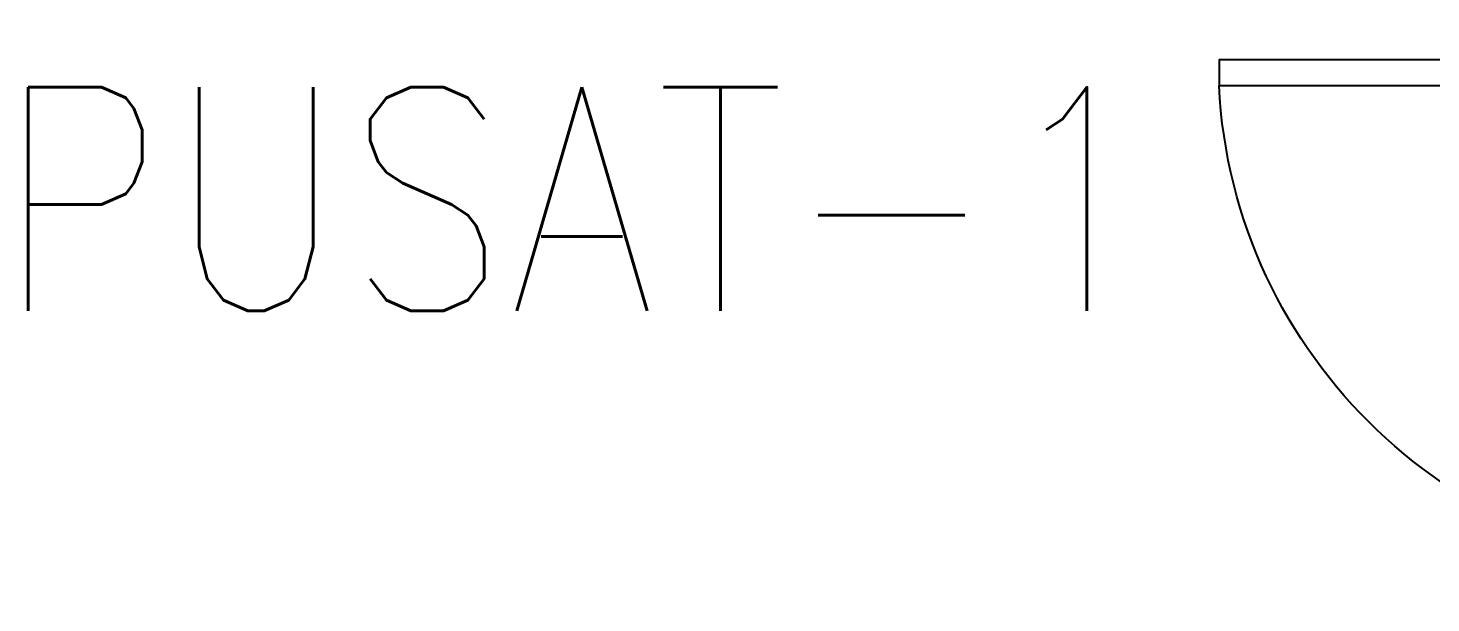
# Model space of a CAD drawing. Header units: inches. Extents: x -85907952 to 802144, y 988801 to 3125513.
# Drawn here: x 405599 to 407795, y 1044561 to 1045461 of the extents above; entities that cross this region are included whole.
import ezdxf
from ezdxf.enums import TextEntityAlignment as Align

# ---------------------------------------------------------------- set-up
doc = ezdxf.new("R2010")
doc.units = ezdxf.units.IN
doc.header["$MEASUREMENT"] = 0
doc.layers.add('DOOR', color=2, linetype='Continuous')
doc.layers.add('t3', color=8, linetype='Continuous', lineweight=25)
doc.styles.add('LAILA', font='romans.shx', dxfattribs={"width": 0.85})

# ---------------------------------------------------------------- blocks, each defined once
blk = doc.blocks.new('dr16')
at = {"layer": 'DOOR', "color": 1}
blk.add_line((-2409712.2, -909070.8), (-2409602.2, -909070.8), dxfattribs=at)
for points in [[(-2409712.2, -909070.8), (-2409602.2, -909070.8), (-2409602.2, -909020.8), (-2409712.2, -909020.8)], [(-2410511.2, -909830.8), (-2409712.2, -909830.8), (-2409712.2, -909870.8), (-2410511.2, -909870.8)], [(-2409712.2, -909920.8), (-2409602.2, -909920.8), (-2409602.2, -909870.8), (-2409712.2, -909870.8)]]:
    blk.add_lwpolyline(points, close=True, dxfattribs=at)
at = {"layer": 'DOOR', "color": 9}
blk.add_arc((-2409712.2, -909870.8), 800, 90, 177.134, dxfattribs=at)

msp = doc.modelspace()

# ---------------------------------------------------------------- block references
at = {"layer": 'DOOR', "xscale": -1, "rotation": 180}
msp.add_blockref('dr16', (2817974.8, 135540.1), dxfattribs=at)

# ---------------------------------------------------------------- texts
at = {"layer": 't3', "style": 'LAILA', "width": 0.85}
msp.add_text('PUSAT-1', height=350, dxfattribs=at).set_placement((405548.2, 1045368.1), align=Align.TOP_LEFT)

doc.saveas('drawing.dxf')
